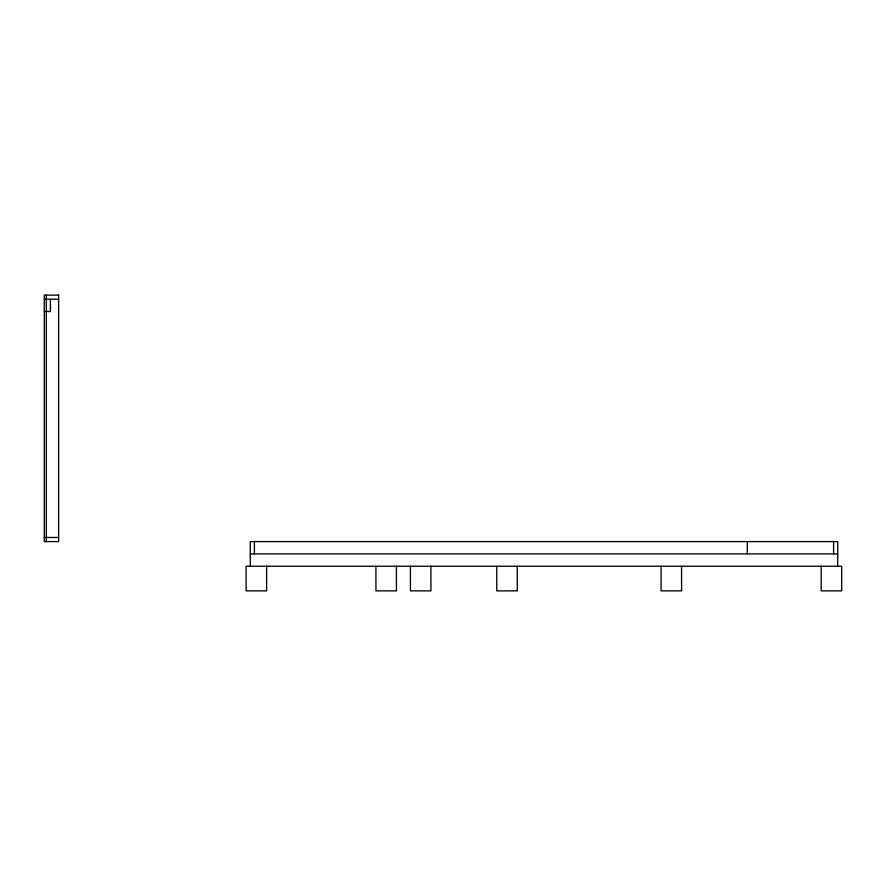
<?xml version="1.0" encoding="UTF-8"?>
<svg xmlns="http://www.w3.org/2000/svg" width="886" height="886" viewBox="0 0 886 886"><rect width="100%" height="100%" fill="white"/><g stroke="black" fill="none" stroke-linecap="round" stroke-linejoin="round"><path stroke-width="1.33" d="M44.3 299.224L58.631 299.224M44.3 311.551L50.413 311.551L50.413 299.224M44.3 537.481L58.631 537.481M250.295 553.905L837.702 553.905M837.702 566.232L837.702 541.59L250.295 541.59L250.295 566.232M833.593 541.59L833.593 553.905M821.2 566.232L821.2 590.873L841.7 590.873L841.7 566.232L246.109 566.232L246.109 590.873L266.62 590.873L266.62 566.232M747.33 541.59L747.33 553.905M681.578 566.232L681.578 590.873L661.078 590.873L661.078 566.232M517.269 566.232L517.269 590.873L496.769 590.873L496.769 566.232M430.928 566.232L430.928 590.873L410.417 590.873L410.417 566.232M396.419 566.232L396.419 590.873L375.919 590.873L375.919 566.232M254.404 541.59L254.404 553.905M46.305 295.127L46.305 541.59M58.631 295.127L44.3 295.127L44.3 541.59L58.631 541.59L58.631 295.127"/></g></svg>
